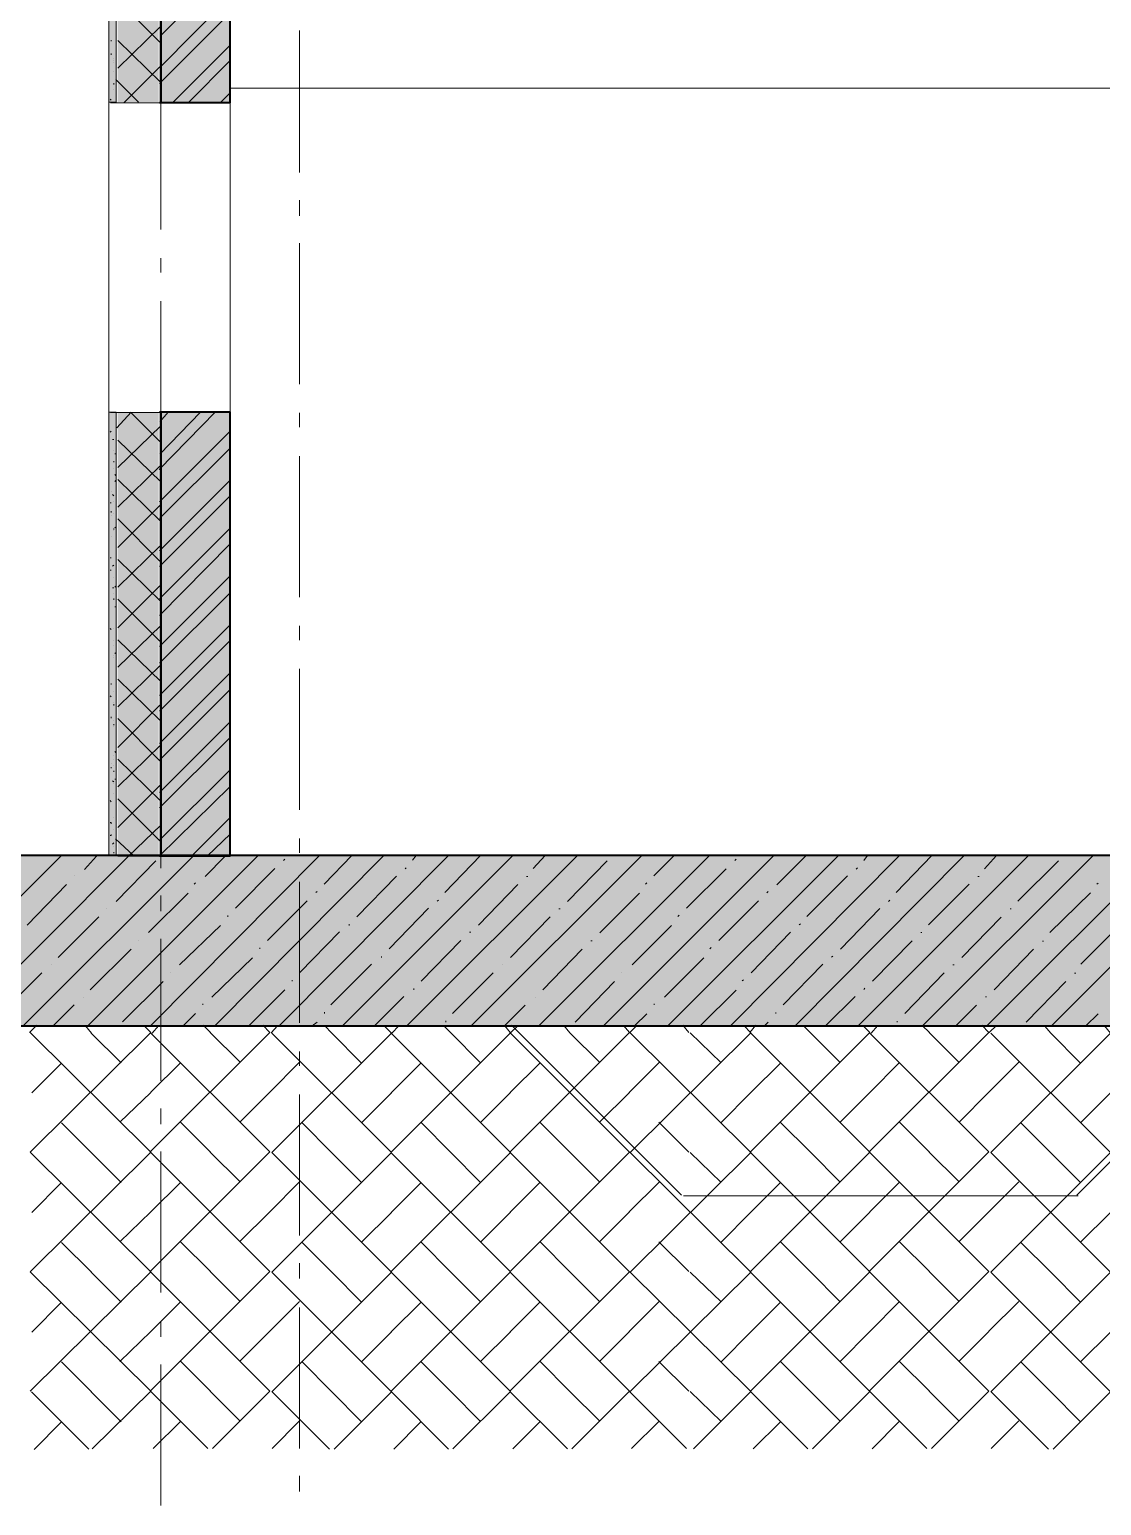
# Model space of a CAD drawing. Header units: millimetres. Extents: x -135211 to 49383, y -8033 to 228499.
# Drawn here: x -44554 to -40761, y 42856 to 48081 of the extents above; entities that cross this region are included whole.
import ezdxf

# ---------------------------------------------------------------- set-up
doc = ezdxf.new("R2010")
doc.units = ezdxf.units.MM
doc.layers.add('PDF _Геометрия', color=7, linetype='Continuous', true_color=0x1d1d1d)
doc.layers.add('PDF _Сплошная заливка', color=7, linetype='Continuous', true_color=0xffffff)

msp = doc.modelspace()

# ---------------------------------------------------------------- hatches: boundary and pattern name
at = {"layer": 'PDF _Сплошная заливка', "transparency": 33554559}
h = msp.add_hatch(color=256, dxfattribs=at)
h.paths.add_polyline_path([(-44249.7, 47824.1), (-44249.7, 48653.2), (-44273.3, 48653.2), (-44273.3, 47824.1)])
h.paths.add_polyline_path([(-44249.7, 46727.7), (-44273.3, 46727.7), (-44273.3, 45157.3), (-44249.7, 45157.3)])
h = msp.add_hatch(color=256, dxfattribs=at)
h.paths.add_polyline_path([(-44097.3, 47824.1), (-44097.3, 48651.5), (-44242.3, 48651.5), (-44242.3, 47824.1)])
h.paths.add_polyline_path([(-44097.3, 46727.7), (-44242.3, 46727.7), (-44242.3, 45157.3), (-44097.3, 45157.3)])
h = msp.add_hatch(color=256, dxfattribs=at)
h.paths.add_polyline_path([(-43847.5, 47824.1), (-43847.5, 48284.4), (-44094, 48284.4), (-44094, 47824.1)])
h.paths.add_polyline_path([(-43847.5, 46727.7), (-44094, 46727.7), (-44094, 45157.3), (-43847.5, 45157.3)])
h = msp.add_hatch(color=256, dxfattribs=at)
h.paths.add_polyline_path([(-99774.8, 44556.2), (-99774.8, 45156.6), (-104045.4, 45156.6), (-104045.4, 44556.2)])
h.paths.add_polyline_path([(646.3, 44556.2), (646.3, 45156.6), (-26352.2, 45156.6), (-26352.2, 44556.2)])
h.paths.add_polyline_path([(-26398.8, 44556.2), (-26398.8, 45156.6), (-50899.8, 45156.6), (-50899.8, 44556.2)])
h.paths.add_polyline_path([(-50950.6, 44556.2), (-50950.6, 45156.6), (-98974.8, 45156.6), (-98974.8, 44556.2)])

# ---------------------------------------------------------------- linework, layer by layer
at = {"layer": 'PDF _Геометрия', "color": 7, "lineweight": 9}
for points in [[(-44273.3, 47823.5), (-44247.7, 47823.5), (-44247.7, 48653.2), (-44273.3, 48653.2), (-44247.7, 48653.2), (-44247.7, 52856.7), (-44273.3, 52856.7), (-44247.7, 52856.7), (-44247.7, 57056), (-44273.3, 57056), (-44247.7, 57056), (-44247.7, 61174.9), (-44273.3, 61174.9)], [(-44274, 47823.8), (-44274, 48653.5), (-44274, 52856.9), (-44274, 48653.5), (-45171.5, 48653.5), (-44274, 48653.5), (-44274, 45156.9)], [(-43842, 45155.3), (-38342.7, 45155.3), (-38342.7, 48283.8), (-43842, 48283.8)], [(-43842, 47873.1), (-38342.7, 47873.1), (-38342.7, 48283.8)], [(-43598.4, 47574.5), (-43598.4, 48078.3)], [(-44089.7, 47974.1), (-44089.7, 48024.9)], [(-44089.7, 47373), (-44089.7, 47872.5)], [(-40246.7, 47874.1), (-40246.7, 46726.9), (-40246.7, 47874.1), (-43844.8, 47874.1)], [(-44242.3, 47821.7), (-44089.7, 47821.7), (-44267.4, 47821.7)], [(-44094, 46726.6), (-43844, 46726.6), (-43844, 47823), (-44094, 47823)], [(-43844, 47674.8), (-43844, 47823), (-43844, 46726.6)], [(-43598.4, 47422.2), (-43598.4, 47477.2)], [(-43598.4, 46825.3), (-43598.4, 47324.8)], [(-44089.7, 47220.6), (-44089.7, 47271.4)], [(-44089.7, 46619.4), (-44089.7, 47119)], [(-44274, 46727.4), (-44274, 45156.9), (-45171.5, 45156.9)], [(-44273.3, 45156.6), (-44247.7, 45156.6), (-44247.7, 46727.1), (-44273.3, 46727.1)], [(-44267.4, 46725.3), (-44089.7, 46725.3), (-44242.3, 46725.3)], [(-43598.4, 46672.9), (-43598.4, 46723.7)], [(-43598.4, 46071.8), (-43598.4, 46571.3)], [(-44089.7, 46467), (-44089.7, 46517.8)], [(-44089.7, 45865.9), (-44089.7, 46365.4)], [(-43598.4, 45919.4), (-43598.4, 45970.2)], [(-43598.4, 45318.3), (-43598.4, 45817.8)], [(-44089.7, 45713.5), (-44089.7, 45768.5)], [(-44089.7, 45112.3), (-44089.7, 45611.9)], [(-43598.4, 45165.9), (-43598.4, 45216.7)], [(251.1, 45156.7), (640.3, 45156.7), (640.3, 44555.6), (-97975.2, 44555.6)], [(-44242.3, 45154.7), (-44089.7, 45154.7)], [(-43598.4, 44564.9), (-43598.4, 45064.3)], [(-44089.7, 44959.9), (-44089.7, 45014.9)], [(-44089.7, 44358.8), (-44089.7, 44862.6)], [(-42848.2, 44556.1), (-42247.2, 43955)], [(-42845.6, 44555.3), (-40246.7, 44555.3), (-40847.8, 43954.1)], [(-43598.4, 44412.5), (-43598.4, 44463.3)], [(-43598.4, 43811.4), (-43598.4, 44310.9)], [(-44089.7, 44206.4), (-44089.7, 44261.4)], [(-44089.7, 43609.4), (-44089.7, 44109)], [(-40843.3, 43952.6), (-42240.1, 43952.6)], [(-43598.4, 43659), (-43598.4, 43714)], [(-43598.4, 43057.9), (-43598.4, 43557.4)], [(-44089.7, 43452.8), (-44089.7, 43507.9)], [(-44089.7, 42855.9), (-44089.7, 43355.5)], [(-43598.4, 42905.5), (-43598.4, 42960.5)]]:
    msp.add_lwpolyline(points, dxfattribs=at)
at = {"layer": 'PDF _Геометрия', "color": 7, "lineweight": 40}
for points in [[(-50895.1, 44554.3), (-26392.5, 44554.3), (-26392.5, 45155.4), (-26392.5, 48283.9), (-26392.5, 48525.2), (-26392.5, 52534.1), (-26392.5, 52775.4), (-44091.7, 52775.4)], [(-44089.7, 48524.5), (-44089.7, 48283.2), (-44089.7, 47821.7), (-44089.7, 48283.2)], [(-44096.1, 48285.1), (-26646.9, 48285.1), (-26646.9, 45156.8), (-50648.6, 45156.8)], [(-44094, 47823), (-43844, 47823), (-43844, 48284.4), (-44094, 48284.4)], [(-44094, 45156.1), (-43844, 45156.1), (-43844, 46726.6), (-44094, 46726.6)]]:
    msp.add_lwpolyline(points, dxfattribs=at)
at = {"layer": 'PDF _Геометрия', "lineweight": 9}
for points in [[(-44090.7, 48059), (-43870.4, 48283.4)], [(-44089.7, 48033.4), (-44242.3, 48185.8)], [(-44094, 47945.8), (-43844, 48199.8)], [(-44094, 47890.7), (-43844, 48140.5)], [(-44242.3, 47944.5), (-44089.7, 48092.7)], [(-44089.7, 47893.7), (-44242.3, 48041.9)], [(-44047.4, 47823), (-43844, 48026.2)], [(-43992.1, 47823), (-43844, 47971.2)], [(-44220.9, 47821.7), (-44089.7, 47953)], [(-44168.7, 47823.9), (-44249, 47904.4)], [(-43878, 47823), (-43844, 47856.9)], [(-44245.8, 46671.4), (-44195, 46726.5)], [(-44089.7, 46619.4), (-44195.8, 46725.3)], [(-44095.6, 46524), (-43896.7, 46727.2)], [(-44093.4, 46578.3), (-43949.3, 46726.4)], [(-44092.9, 46692.5), (-44063.4, 46726.4)], [(-44242.3, 46530.5), (-44089.7, 46678.7)], [(-44089.7, 46479.7), (-44242.3, 46627.9)], [(-44094, 46409.1), (-43844, 46658.9)], [(-44094, 46349.8), (-43844, 46599.6)], [(-44242.3, 46390.8), (-44089.7, 46539)], [(-44089.7, 46340), (-44242.3, 46488.2)], [(-44094, 46235.5), (-43844, 46485.3)], [(-44094, 46180.5), (-43844, 46430.3)], [(-44242.3, 46246.9), (-44089.7, 46399.3)], [(-44089.7, 46196.1), (-44242.3, 46348.5)], [(-44094, 46066.2), (-43844, 46316)], [(-44242.3, 46107.2), (-44089.7, 46255.4)], [(-44094, 46007), (-43844, 46260.9)], [(-44089.7, 46056.4), (-44242.3, 46204.6)], [(-44094, 45896.9), (-43844, 46146.7)], [(-44242.3, 45963.2), (-44089.7, 46115.7)], [(-44094, 45837.6), (-43844, 46087.4)], [(-44089.7, 45912.5), (-44242.3, 46064.8)], [(-44242.3, 45823.6), (-44089.7, 45971.7)], [(-44094, 45723.3), (-43844, 45973.1)], [(-44089.7, 45772.8), (-44242.3, 45920.9)], [(-44094, 45668.3), (-43844, 45918.1)], [(-44242.3, 45683.9), (-44089.7, 45832)], [(-44089.7, 45633), (-44242.3, 45781.2)], [(-44094, 45554), (-43844, 45803.7)], [(-44094, 45494.8), (-43844, 45744.5)], [(-44242.3, 45539.9), (-44089.7, 45692.3)], [(-44089.7, 45489.1), (-44242.3, 45641.5)], [(-44094, 45380.4), (-43844, 45630.2)], [(-44094, 45325.4), (-43844, 45575.2)], [(-44242.3, 45400.2), (-44089.7, 45548.4)], [(-44089.7, 45349.4), (-44242.3, 45497.6)], [(-44094, 45211.1), (-43844, 45460.9)], [(-44242.3, 45256.3), (-44089.7, 45408.7)], [(-44089.7, 45205.5), (-44242.3, 45357.8)], [(-44094, 45156.1), (-43844, 45401.6)], [(-44204, 45154.7), (-44089.7, 45264.7)], [(-43979.5, 45156.1), (-43844, 45291.5)], [(-44186.2, 45157.3), (-44249.6, 45216.5)], [(-43924.6, 45156.1), (-43844, 45232.3)], [(-45041.9, 44556.4), (-44440.7, 45157.4)], [(-44805, 44553.4), (-44203.8, 45154.6)], [(-44576.7, 44553.6), (-43975.7, 45154.8)], [(-44360.4, 45107.9), (-44317.8, 45154.5)], [(-44348.5, 44553.8), (-43747.5, 45154.9)], [(-44125.1, 44555.5), (-43528.2, 45156.6)], [(-43933.4, 45082.9), (-43861.6, 45154.8)], [(-43896.9, 44555.7), (-43300.1, 45156.8)], [(-43668.6, 44555.9), (-43071.9, 45157)], [(-43511.6, 45055.1), (-43414.1, 45156.7)], [(-43444.8, 44556), (-42843.8, 45157.1)], [(-43217, 44556.2), (-42615.7, 45157.3)], [(-43198.7, 45140), (-43186, 45156.9)], [(-43084.7, 45025.8), (-42957.9, 45157.1)], [(-42988.8, 44556.3), (-42387.6, 45157.4)], [(-42771.9, 45110.6), (-42729.7, 45157.2)], [(-42751.7, 44553.5), (-42150.7, 45154.6)], [(-42523.4, 44553.6), (-41922.5, 45154.8)], [(-42345.5, 45085.5), (-42273.5, 45157.5)], [(-42295.7, 44553.8), (-41694.4, 45155)], [(-42072.2, 44555.5), (-41475.1, 45156.6)], [(-41910, 45053.2), (-41808.5, 45154.8)], [(-41843.8, 44555.7), (-41246.9, 45156.8)], [(-41620, 44555.8), (-41018.8, 45156.9)], [(-41602, 45139.6), (-41589.1, 45156.6)], [(-41487.8, 45025.5), (-41361, 45156.7)], [(-41391.7, 44556), (-40790.7, 45157.1)], [(-41175.2, 45110.3), (-41132.9, 45156.9)], [(-41163.9, 44556.1), (-40562.6, 45157.2)], [(-40935.5, 44556.3), (-40334.4, 45157.4)], [(-44247.2, 44994), (-44107.3, 45137.9)], [(-43825.6, 44970.8), (-43686.1, 45110.6)], [(-43655.4, 45139.7), (-43651, 45144)], [(-43225.5, 45109.3), (-43221.1, 45113.5)], [(-42650.1, 44993.7), (-42510.4, 45137.7)], [(-42229, 44970.5), (-42089.2, 45110.2)], [(-42058.6, 45139.4), (-42054.1, 45143.6)], [(-41628.7, 45108.9), (-41624.2, 45113.2)], [(-41057.3, 44994.8), (-40913.5, 45138.7)], [(-44562.6, 44910.3), (-44423.1, 45054.2)], [(-44396.8, 45085), (-44396.8, 45085)], [(-43971.3, 45056), (-43966.9, 45060.2)], [(-43395.8, 44940.4), (-43256.2, 45084.3)], [(-42966, 44909.9), (-42826.3, 45053.8)], [(-42795.6, 45083.1), (-42791.2, 45083.1)], [(-42374.5, 45055.6), (-42370, 45059.9)], [(-41803.1, 44941.5), (-41659.3, 45085.4)], [(-41373.3, 44911.1), (-41229.4, 45055)], [(-41198.2, 45082.8), (-41194.3, 45082.8)], [(-40777.1, 45055.3), (-40773.1, 45059.5)], [(-44132.8, 44884), (-43993.2, 45023.7)], [(-43711.7, 44856.6), (-43572.1, 44996.3)], [(-43541.4, 45025.5), (-43537, 45029.8)], [(-43111.5, 44995), (-43107, 44999.3)], [(-42536.2, 44883.7), (-42396.3, 45023.4)], [(-42115.1, 44856.3), (-41975.2, 44996)], [(-41944.6, 45025.2), (-41940.1, 45029.4)], [(-41514.7, 44994.7), (-41510.2, 44999)], [(-40943.5, 44884.8), (-40799.5, 45024.6)], [(-44453.1, 44796), (-44309.1, 44939.9)], [(-44282.8, 44970.8), (-44282.8, 44970.8)], [(-43852.8, 44940.3), (-43852.8, 44944.5)], [(-43281.9, 44826.2), (-43142.1, 44970.1)], [(-42852.1, 44795.7), (-42712.2, 44939.6)], [(-42681.5, 44968.8), (-42677.1, 44968.8)], [(-42260.4, 44941.4), (-42255.9, 44945.6)], [(-41684.7, 44825.8), (-41545.3, 44969.8)], [(-41254.9, 44795.4), (-41115.3, 44939.3)], [(-41084.2, 44968.6), (-41080.2, 44968.6)], [(-44023.3, 44769.8), (-43879.1, 44909.5)], [(-43597.8, 44742.4), (-43458, 44886.3)], [(-43422.9, 44909.8), (-43422.9, 44914.1)], [(-42421.7, 44769.5), (-42282.3, 44909.2)], [(-42000.7, 44742.1), (-41861.1, 44886)], [(-41830.5, 44911), (-41826, 44915.2)], [(-40833.8, 44772.2), (-40694.2, 44911.8)], [(-44168.7, 44856.5), (-44168.7, 44856.5)], [(-43168, 44711.9), (-43028.1, 44855.9)], [(-42997.4, 44885.1), (-42993, 44885.1)], [(-42567.5, 44854.7), (-42563, 44854.7)], [(-41570.8, 44711.6), (-41431.2, 44855.5)], [(-41400.6, 44884.8), (-41396.1, 44884.8)], [(-40970.1, 44854.3), (-40966.2, 44854.3)], [(-44339.2, 44681.8), (-44195, 44825.7)], [(-43908.8, 44655.6), (-43765.1, 44795.3)], [(-43738.8, 44826.1), (-43738.8, 44830.3)], [(-43308.8, 44795.6), (-43308.8, 44799.8)], [(-42737.7, 44681.5), (-42598.1, 44825.4)], [(-42307.8, 44655.3), (-42168.2, 44795)], [(-42146.4, 44827.2), (-42141.9, 44831.4)], [(-41716.4, 44796.8), (-41712, 44801)], [(-41141, 44681.2), (-41001.3, 44825.1)], [(-44654.5, 44598.1), (-44510.9, 44742)], [(-44475.8, 44769.7), (-44475.8, 44769.7)], [(-44054.6, 44742.3), (-44054.6, 44742.3)], [(-43487.8, 44628.2), (-43343.9, 44772.1)], [(-43058, 44597.7), (-42914, 44741.6)], [(-42878.9, 44769.4), (-42878.9, 44769.4)], [(-42457.8, 44742), (-42457.8, 44742)], [(-41886.8, 44627.8), (-41747.1, 44771.8)], [(-41456.9, 44597.4), (-41317.1, 44741.3)], [(-41286.5, 44770.5), (-41282, 44770.5)], [(-40856.1, 44740.1), (-40852.1, 44740.1)], [(-44224.8, 44567.6), (-44080.9, 44711.5)], [(-43777.9, 44554), (-43651, 44681.1)], [(-43624.7, 44711.9), (-43624.7, 44716.1)], [(-43194.8, 44681.4), (-43194.8, 44685.6)], [(-42623.8, 44567.3), (-42484.1, 44711.2)], [(-42181.1, 44553.8), (-42054.1, 44680.8)], [(-42032.3, 44713), (-42027.8, 44717.2)], [(-41602.4, 44682.5), (-41597.9, 44686.8)], [(-41027.1, 44566.9), (-40887.2, 44710.9)], [(-44468.7, 44555.8), (-44396.8, 44627.8)], [(-44361.7, 44655.5), (-44361.7, 44655.5)], [(-43940.6, 44628.1), (-43940.6, 44632.4)], [(-43331.4, 44556.3), (-43229.9, 44657.9)], [(-42872, 44555.5), (-42799.9, 44627.4)], [(-42764.8, 44655.2), (-42764.8, 44655.2)], [(-42343.7, 44627.8), (-42343.7, 44632)], [(-41734.7, 44555.9), (-41633, 44657.6)], [(-41274.7, 44555.1), (-41203.1, 44627.1)], [(-41171.9, 44656.3), (-41168, 44656.3)], [(-44009, 44555), (-43966.9, 44597.3)], [(-43510.6, 44597.7), (-43510.6, 44601.9)], [(-42412.4, 44554.6), (-42370, 44597)], [(-41913.8, 44597.3), (-41913.8, 44601.6)], [(-40815.7, 44554.3), (-40773.1, 44596.7)], [(-43554, 44554.1), (-43537, 44566.8)], [(-43080.7, 44567.2), (-43080.7, 44571.4)], [(-41953, 44553.9), (-41940.1, 44566.5)], [(-41483.8, 44566.9), (-41483.8, 44571.1)]]:
    msp.add_lwpolyline(points, dxfattribs=at)
at = {"layer": 'PDF _Геометрия', "color": 7, "lineweight": 9}
msp.add_lwpolyline([(-43844, 47873.8), (-43844, 48284.4), (-43844, 45156.1)], close=True, dxfattribs=at)
at = {"layer": 'PDF _Геометрия', "color": 252, "lineweight": 9, "true_color": 0x959595}
for points in [[(-44265.2, 48043.8), (-44265.2, 48039.5)], [(-44265.2, 47995.9), (-44265.2, 47991.7)], [(-44256.4, 47978.9), (-44256.4, 47978.9)], [(-44256.4, 47971.7), (-44256.4, 47971.7)], [(-44256.4, 47966.2), (-44256.4, 47966.2)], [(-44256.4, 47933.6), (-44256.4, 47933.6)], [(-44256.4, 47887.1), (-44256.4, 47891.3)], [(-44256.4, 47870.2), (-44256.4, 47870.2)], [(-44265.2, 47830.8), (-44269.6, 47835)], [(-44265.2, 47830.8), (-44265.2, 47830.8)], [(-44247.7, 46697.5), (-44247.7, 46697.5)], [(-44274, 46659.7), (-44274, 46659.7)], [(-44265.2, 46659.6), (-44269.6, 46655.3)], [(-44256.4, 46629.8), (-44260.8, 46629.8)], [(-44256.4, 46629.8), (-44256.4, 46629.8)], [(-44256.4, 46591.7), (-44256.4, 46591.7)], [(-44247.7, 46578.9), (-44252, 46578.9)], [(-44247.7, 46602.9), (-44247.7, 46598.7)], [(-44256.4, 46549.4), (-44256.4, 46553.6)], [(-44256.4, 46528.2), (-44256.4, 46528.2)], [(-44247.7, 46501.3), (-44252, 46505.5)], [(-44247.7, 46528.1), (-44247.7, 46528.1)], [(-44247.7, 46485.8), (-44252, 46481.6)], [(-44247.7, 46459), (-44247.7, 46459)], [(-44274, 46405.7), (-44274, 46401.4)], [(-44265.2, 46405.6), (-44269.6, 46405.6)], [(-44265.2, 46446.5), (-44265.2, 46446.5)], [(-44256.4, 46430.8), (-44260.8, 46435.1)], [(-44256.4, 46409.7), (-44256.4, 46409.7)], [(-44265.2, 46375.9), (-44265.2, 46371.7)], [(-44265.2, 46359), (-44265.2, 46359)], [(-44256.4, 46367.4), (-44256.4, 46367.4)], [(-44256.4, 46310.9), (-44256.4, 46315.2)], [(-44256.4, 46308.1), (-44256.4, 46308.1)], [(-44247.7, 46320.7), (-44252, 46316.5)], [(-44265.2, 46285.6), (-44265.2, 46285.6)], [(-44247.7, 46248.7), (-44247.7, 46253)], [(-44265.2, 46210.9), (-44269.6, 46210.9)], [(-44265.2, 46167.1), (-44269.6, 46167.1)], [(-44256.4, 46185.3), (-44260.8, 46181.1)], [(-44256.4, 46185.3), (-44256.4, 46185.3)], [(-44256.4, 46143), (-44256.4, 46143)], [(-44256.4, 46104.9), (-44260.8, 46104.9)], [(-44247.7, 46111.9), (-44252, 46107.6)], [(-44256.4, 46083.8), (-44256.4, 46083.8)], [(-44256.4, 46066.8), (-44256.4, 46062.6)], [(-44247.7, 46037.1), (-44252, 46037.1)], [(-44247.7, 46010.2), (-44247.7, 46014.5)], [(-44274, 45956.9), (-44274, 45956.9)], [(-44265.2, 45956.9), (-44269.6, 45961.1)], [(-44256.4, 45961), (-44256.4, 45961)], [(-44256.4, 45918.6), (-44256.4, 45918.6)], [(-44256.4, 45901.7), (-44256.4, 45901.7)], [(-44256.4, 45866.4), (-44256.4, 45866.4)], [(-44256.4, 45859.4), (-44256.4, 45859.4)], [(-44247.7, 45876.2), (-44252, 45872)], [(-44274, 45796.1), (-44274, 45791.9)], [(-44265.2, 45718.4), (-44269.6, 45722.6)], [(-44265.2, 45766.4), (-44265.2, 45762.1)], [(-44256.4, 45736.6), (-44256.4, 45736.6)], [(-44256.4, 45698.6), (-44256.4, 45698.6)], [(-44256.4, 45692.9), (-44256.4, 45688.6)], [(-44265.2, 45647.9), (-44265.2, 45643.6)], [(-44256.4, 45635), (-44256.4, 45635)], [(-44256.4, 45622.3), (-44256.4, 45618.1)], [(-44247.7, 45639.2), (-44247.7, 45643.4)], [(-44256.4, 45613.9), (-44256.4, 45613.9)], [(-44247.7, 45565.7), (-44247.7, 45570)], [(-44247.7, 45520.6), (-44252, 45524.8)], [(-44265.2, 45482.7), (-44265.2, 45482.7)], [(-44265.2, 45465.8), (-44265.2, 45470)], [(-44256.4, 45512.2), (-44256.4, 45512.2)], [(-44256.4, 45495.3), (-44256.4, 45495.3)], [(-44256.4, 45474.2), (-44256.4, 45474.2)], [(-44256.4, 45417.7), (-44260.8, 45421.9)], [(-44256.4, 45457.2), (-44256.4, 45453)], [(-44256.4, 45410.7), (-44256.4, 45410.7)], [(-44247.7, 45427.5), (-44252, 45427.5)], [(-44256.4, 45375.3), (-44256.4, 45375.3)], [(-44274, 45347.4), (-44274, 45347.4)], [(-44265.2, 45347.3), (-44269.6, 45351.5)], [(-44247.7, 45313.2), (-44247.7, 45313.2)], [(-44247.7, 45309), (-44247.7, 45309)], [(-44265.2, 45269.6), (-44265.2, 45273.9), (-44269.6, 45273.9)], [(-44256.4, 45292.2), (-44256.4, 45292.2)], [(-44269.6, 45227.3), (-44265.2, 45227.3), (-44265.2, 45231.5)], [(-44256.4, 45201.8), (-44260.8, 45197.5)], [(-44256.4, 45249.8), (-44256.4, 45249.8)], [(-44256.4, 45190.5), (-44256.4, 45190.5)], [(-44256.4, 45165.2), (-44256.4, 45169.4)]]:
    msp.add_lwpolyline(points, dxfattribs=at)
at = {"layer": 'PDF _Геометрия', "color": 7, "lineweight": 40}
msp.add_lwpolyline([(-44089.7, 45154.7), (-44089.7, 46725.3)], close=True, dxfattribs=at)
at = {"layer": 'PDF _Геометрия', "color": 28, "lineweight": 9, "true_color": 0x0e0e0e}
for points in [[(-44554, 44530.6), (-44528.4, 44556)], [(-44552.2, 43260.1), (-44124.8, 43683.4), (-44552.2, 44106.7), (-44124.8, 44530), (-44150, 44555.5)], [(-44332.5, 43056.9), (-44124.8, 43260.1), (-44552.2, 43683.4), (-44124.8, 44106.7), (-44552.2, 44530)], [(-44335.4, 44528.2), (-44356.7, 44553.5)], [(-44230.1, 44422.5), (-44336, 44528.3)], [(-44127, 43260.9), (-43703.7, 43684.2), (-44127, 44107.5), (-43703.7, 44530.8), (-43728.9, 44556.2)], [(-43906.8, 43057.7), (-43703.7, 43260.9), (-44127, 43684.2), (-43703.7, 44107.5), (-44127, 44530.8)], [(-44124.8, 44530), (-44124.8, 44530)], [(-44124.8, 44530), (-44124.8, 44530)], [(-44119.8, 44528.2), (-44098.5, 44553.6)], [(-43914.2, 44530.5), (-43939.4, 44555.8)], [(-43809, 44424.8), (-43914.8, 44530.6)], [(-43703.7, 44530.8), (-43703.7, 44530.8)], [(-43703.7, 44530.8), (-43703.7, 44530.8)], [(-43698.8, 44529), (-43677.3, 44554.4)], [(-43696.9, 43258.5), (-43273.7, 43681.8), (-43696.9, 44105.1), (-43273.7, 44528.5), (-43299.1, 44553.9)], [(-43476.8, 43055.3), (-43273.7, 43258.5), (-43696.9, 43681.8), (-43273.7, 44105.1), (-43696.9, 44528.5)], [(-43484.3, 44528.1), (-43509.6, 44553.5)], [(-43379, 44422.4), (-43484.8, 44528.3)], [(-43276.1, 43259.3), (-42852.6, 43682.6), (-43276.1, 44105.9), (-42852.6, 44529.3), (-42873.6, 44554.7)], [(-43056, 43056.1), (-42852.6, 43259.3), (-43276.1, 43682.6), (-42852.6, 44105.9), (-43276.1, 44529.3)], [(-43273.7, 44528.5), (-43273.7, 44528.5)], [(-43273.7, 44528.5), (-43273.7, 44528.5)], [(-43272.8, 44528.2), (-43247.4, 44553.6)], [(-43063.2, 44528.9), (-43088.6, 44554.2)], [(-42957.9, 44423.2), (-43063.6, 44529.1)], [(-42854.7, 43260.1), (-42431.4, 43683.4), (-42854.7, 44106.7), (-42431.4, 44530), (-42452.6, 44555.4)], [(-42634.7, 43056.9), (-42431.4, 43260.1), (-42854.7, 43683.4), (-42431.4, 44106.7), (-42854.7, 44530)], [(-42852.6, 44529.3), (-42852.6, 44529.3)], [(-42852.6, 44529.3), (-42852.6, 44529.3)], [(-42851.8, 44529), (-42826.3, 44554.3)], [(-42642, 44529.6), (-42663.1, 44555)], [(-42536.7, 44424), (-42642.4, 44529.8)], [(-42431.4, 44530), (-42431.4, 44530)], [(-42431.4, 44530), (-42431.4, 44530)], [(-42430.7, 44529.7), (-42405.1, 44555.1)], [(-42429, 43259.2), (-42001.5, 43682.5), (-42429, 44105.8), (-42001.5, 44529.2), (-42026.7, 44554.6)], [(-42204.6, 43056), (-42001.5, 43259.2), (-42429, 43682.5), (-42001.5, 44105.8), (-42429, 44529.2)], [(-42220.9, 44530.4), (-42242.1, 44555.8)], [(-42106.8, 44423.2), (-42216.9, 44529)], [(-42005.2, 44530.4), (-41984, 44555.9)], [(-42003.6, 43260), (-41580.3, 43683.3), (-42003.6, 44106.6), (-41580.3, 44529.9), (-41605.6, 44555.3)], [(-41783.3, 43056.8), (-41580.3, 43260), (-42003.6, 43683.3), (-41580.3, 44106.6), (-42003.6, 44529.9)], [(-42001.5, 44529.2), (-42001.5, 44529.2)], [(-42001.5, 44529.2), (-42001.5, 44529.2)], [(-41790.9, 44529.6), (-41816.2, 44555)], [(-41685.6, 44423.9), (-41791.2, 44529.8)], [(-41582.7, 43260.8), (-41159.2, 43684.1), (-41582.7, 44107.4), (-41159.2, 44530.7), (-41184.6, 44556)], [(-41362.5, 43057.6), (-41159.2, 43260.8), (-41582.7, 43684.1), (-41159.2, 44107.4), (-41582.7, 44530.7)], [(-41580.3, 44529.9), (-41580.3, 44529.9)], [(-41580.3, 44529.9), (-41580.3, 44529.9)], [(-41575.4, 44528.2), (-41554, 44553.6)], [(-41369.8, 44530.3), (-41395.1, 44555.7)], [(-41264.5, 44424.7), (-41370.5, 44530.5)], [(-41159.2, 44530.7), (-41159.2, 44530.7)], [(-41159.2, 44530.7), (-41159.2, 44530.7)], [(-41158.3, 44530.4), (-41132.9, 44555.7)], [(-41152.5, 43258.4), (-40729.3, 43681.7), (-41152.5, 44105.1), (-40729.3, 44528.4), (-40750.3, 44553.8)], [(-40932.4, 43055.2), (-40729.3, 43258.4), (-41152.5, 43681.7), (-40729.3, 44105.1), (-41152.5, 44528.4)], [(-40939.8, 44528.1), (-40960.8, 44553.4)], [(-40834.6, 44422.4), (-40940.5, 44528.2)], [(-44546.3, 44316.3), (-44440.7, 44422.2)], [(-44125.1, 44318.6), (-44019.5, 44424.4)], [(-43703.9, 44319.4), (-43598.4, 44425.2)], [(-43274.5, 44317), (-43168.4, 44422.8)], [(-42853.3, 44317.8), (-42747.3, 44423.6)], [(-42432.1, 44318.5), (-42326.1, 44424.3)], [(-42002.1, 44317.7), (-41896.2, 44423.5)], [(-41580.9, 44318.4), (-41475.1, 44424.3)], [(-41159.6, 44319.2), (-41053.9, 44425)], [(-44234.7, 44212.6), (-44124.8, 44318.4)], [(-43809.6, 44213.3), (-43703.7, 44319.2)], [(-43379.7, 44211), (-43273.7, 44316.8)], [(-42958.5, 44211.8), (-42852.6, 44317.6)], [(-42537.2, 44212.5), (-42431.4, 44318.4)], [(-42107.3, 44211.7), (-42001.5, 44317.5)], [(-41686, 44212.4), (-41580.3, 44318.3)], [(-41264.8, 44213.2), (-41159.2, 44319)], [(-40835.4, 44210.9), (-40729.3, 44316.8)], [(-44335.4, 44104.8), (-44441.2, 44210.6)], [(-43914.2, 44107.1), (-44020, 44212.9)], [(-43484.3, 44104.7), (-43590, 44210.6)], [(-43063.2, 44105.5), (-43168.8, 44211.4)], [(-42642, 44106.3), (-42747.6, 44212.1)], [(-42220.9, 44107.1), (-42326.9, 44212.9)], [(-41790.9, 44106.3), (-41896.9, 44212.1)], [(-41369.8, 44107), (-41475.7, 44212.8)], [(-40939.8, 44104.7), (-41045.7, 44210.5)], [(-44230.1, 43999.2), (-44336, 44105)], [(-44124.8, 44106.7), (-44124.8, 44106.7)], [(-44124.8, 44106.7), (-44124.8, 44106.7)], [(-43809, 44001.5), (-43914.8, 44107.3)], [(-43703.7, 44107.5), (-43703.7, 44107.5)], [(-43703.7, 44107.5), (-43703.7, 44107.5)], [(-43379, 43999.1), (-43484.8, 44104.9)], [(-43273.7, 44105.1), (-43273.7, 44105.1)], [(-43273.7, 44105.1), (-43273.7, 44105.1)], [(-42957.9, 43999.9), (-43063.6, 44105.7)], [(-42852.6, 44105.9), (-42852.6, 44105.9)], [(-42852.6, 44105.9), (-42852.6, 44105.9)], [(-42536.7, 44000.7), (-42642.4, 44106.5)], [(-42431.4, 44106.7), (-42431.4, 44106.7)], [(-42431.4, 44106.7), (-42431.4, 44106.7)], [(-42106.8, 43999.9), (-42216.9, 44105.7)], [(-42001.5, 44105.8), (-42001.5, 44105.8)], [(-42001.5, 44105.8), (-42001.5, 44105.8)], [(-41685.6, 44000.6), (-41791.2, 44106.4)], [(-41580.3, 44106.6), (-41580.3, 44106.6)], [(-41580.3, 44106.6), (-41580.3, 44106.6)], [(-41264.5, 44001.3), (-41370.5, 44107.1)], [(-41159.2, 44107.4), (-41159.2, 44107.4)], [(-41159.2, 44107.4), (-41159.2, 44107.4)], [(-40834.6, 43999.1), (-40940.5, 44104.9)], [(-44546.3, 43892.9), (-44440.7, 43998.8)], [(-44125.1, 43895.3), (-44019.5, 44001.1)], [(-43703.9, 43896.1), (-43598.4, 44001.9)], [(-43274.5, 43893.7), (-43168.4, 43999.5)], [(-42853.3, 43894.4), (-42747.3, 44000.3)], [(-42432.1, 43895.2), (-42326.1, 44001.1)], [(-42002.1, 43894.4), (-41896.2, 44000.2)], [(-41580.9, 43895.2), (-41475.1, 44001)], [(-41159.6, 43895.9), (-41053.9, 44001.7)], [(-44234.7, 43789.2), (-44124.8, 43895.1)], [(-43809.6, 43790), (-43703.7, 43895.9)], [(-43379.7, 43787.6), (-43273.7, 43893.5)], [(-42958.5, 43788.4), (-42852.6, 43894.2)], [(-42537.2, 43789.2), (-42431.4, 43895)], [(-42107.3, 43788.3), (-42001.5, 43894.2)], [(-41686, 43789.1), (-41580.3, 43894.9)], [(-41264.8, 43789.9), (-41159.2, 43895.7)], [(-40835.4, 43787.6), (-40729.3, 43893.4)], [(-43914.2, 43683.8), (-44020, 43789.6)], [(-42642, 43683), (-42747.6, 43788.8)], [(-42220.9, 43683.8), (-42326.9, 43789.6)], [(-41790.9, 43682.9), (-41896.9, 43788.8)], [(-41369.8, 43683.7), (-41475.7, 43789.5)], [(-44335.4, 43681.5), (-44441.2, 43787.3)], [(-43484.3, 43681.4), (-43590, 43787.2)], [(-43063.2, 43682.2), (-43168.8, 43788)], [(-40939.8, 43681.4), (-41045.7, 43787.2)], [(-43809, 43578.2), (-43914.8, 43684)], [(-43703.7, 43684.2), (-43703.7, 43684.2)], [(-43703.7, 43684.2), (-43703.7, 43684.2)], [(-41264.5, 43578.1), (-41370.5, 43683.9)], [(-41159.2, 43684.1), (-41159.2, 43684.1)], [(-41159.2, 43684.1), (-41159.2, 43684.1)], [(-44230.1, 43575.8), (-44336, 43681.7)], [(-44124.8, 43683.4), (-44124.8, 43683.4)], [(-44124.8, 43683.4), (-44124.8, 43683.4)], [(-43379, 43575.8), (-43484.8, 43681.6)], [(-43273.7, 43681.8), (-43273.7, 43681.8)], [(-43273.7, 43681.8), (-43273.7, 43681.8)], [(-42957.9, 43576.6), (-43063.6, 43682.4)], [(-42852.6, 43682.6), (-42852.6, 43682.6)], [(-42852.6, 43682.6), (-42852.6, 43682.6)], [(-42536.7, 43577.4), (-42642.4, 43683.2)], [(-42431.4, 43683.4), (-42431.4, 43683.4)], [(-42431.4, 43683.4), (-42431.4, 43683.4)], [(-42106.8, 43576.5), (-42216.9, 43682.3)], [(-42001.5, 43682.5), (-42001.5, 43682.5)], [(-42001.5, 43682.5), (-42001.5, 43682.5)], [(-41685.6, 43577.3), (-41791.2, 43683.1)], [(-41580.3, 43683.3), (-41580.3, 43683.3)], [(-41580.3, 43683.3), (-41580.3, 43683.3)], [(-40834.6, 43575.7), (-40940.5, 43681.5)], [(-44546.3, 43469.6), (-44440.7, 43575.4)], [(-44125.1, 43471.9), (-44019.5, 43577.8)], [(-43703.9, 43472.7), (-43598.4, 43578.6)], [(-43274.5, 43470.4), (-43168.4, 43576.2)], [(-42853.3, 43471.1), (-42747.3, 43576.9)], [(-42432.1, 43471.9), (-42326.1, 43577.8)], [(-42002.1, 43471), (-41896.2, 43576.9)], [(-41580.9, 43471.8), (-41475.1, 43577.6)], [(-41159.6, 43472.6), (-41053.9, 43578.4)], [(-44234.7, 43365.9), (-44124.8, 43471.8)], [(-43809.6, 43366.7), (-43703.7, 43472.5)], [(-43379.7, 43364.3), (-43273.7, 43470.1)], [(-42958.5, 43365.1), (-42852.6, 43470.9)], [(-42537.2, 43365.9), (-42431.4, 43471.7)], [(-42107.3, 43365), (-42001.5, 43470.8)], [(-41686, 43365.8), (-41580.3, 43471.6)], [(-41264.8, 43366.6), (-41159.2, 43472.4)], [(-40835.4, 43364.2), (-40729.3, 43470)], [(-44335.4, 43258.1), (-44441.2, 43364)], [(-43914.2, 43260.5), (-44020, 43366.3)], [(-43484.3, 43258), (-43590, 43363.9)], [(-43063.2, 43258.9), (-43168.8, 43364.7)], [(-42642, 43259.7), (-42747.6, 43365.5)], [(-42220.9, 43260.5), (-42326.9, 43366.2)], [(-41790.9, 43259.6), (-41896.9, 43365.4)], [(-41369.8, 43260.3), (-41475.7, 43366.2)], [(-40939.8, 43258), (-41045.7, 43363.9)], [(-44344.2, 43055), (-44547.5, 43258.3)], [(-44230.1, 43152.5), (-44336, 43258.4)], [(-43923, 43057.4), (-44126.2, 43260.6)], [(-44124.8, 43260.1), (-44124.8, 43260.1)], [(-44124.8, 43260.1), (-44124.8, 43260.1)], [(-43809, 43154.9), (-43914.8, 43260.7)], [(-43703.7, 43260.9), (-43703.7, 43260.9)], [(-43703.7, 43260.9), (-43703.7, 43260.9)], [(-43493.1, 43055), (-43696.2, 43258.2)], [(-43379, 43152.4), (-43484.8, 43258.3)], [(-43071.9, 43055.8), (-43274.9, 43259)], [(-43273.7, 43258.5), (-43273.7, 43258.5)], [(-43273.7, 43258.5), (-43273.7, 43258.5)], [(-42957.9, 43153.2), (-43063.6, 43259)], [(-42650.8, 43056.6), (-42854.1, 43259.8)], [(-42852.6, 43259.3), (-42852.6, 43259.3)], [(-42852.6, 43259.3), (-42852.6, 43259.3)], [(-42536.7, 43154), (-42642.4, 43259.9)], [(-42229.6, 43057.3), (-42432.8, 43260.6)], [(-42431.4, 43260.1), (-42431.4, 43260.1)], [(-42431.4, 43260.1), (-42431.4, 43260.1)], [(-42106.8, 43153.2), (-42216.9, 43259)], [(-41799.7, 43056.5), (-42002.7, 43259.7)], [(-42001.5, 43259.2), (-42001.5, 43259.2)], [(-42001.5, 43259.2), (-42001.5, 43259.2)], [(-41685.6, 43153.9), (-41791.2, 43259.8)], [(-41378.5, 43057.3), (-41581.9, 43260.5)], [(-41580.3, 43260), (-41580.3, 43260)], [(-41580.3, 43260), (-41580.3, 43260)], [(-41264.5, 43154.7), (-41370.5, 43260.5)], [(-41159.2, 43260.8), (-41159.2, 43260.8)], [(-41159.2, 43260.8), (-41159.2, 43260.8)], [(-40948.6, 43054.9), (-41151.8, 43258.1)], [(-40834.6, 43152.4), (-40940.5, 43258.2)], [(-44538.2, 43054.7), (-44440.7, 43152.1)], [(-44116.9, 43057.1), (-44019.5, 43154.5)], [(-43695.7, 43057.9), (-43598.4, 43155.3)], [(-43265.7, 43055.5), (-43168.4, 43152.8)], [(-42844.4, 43056.3), (-42747.3, 43153.7)], [(-42423.7, 43057.1), (-42326.1, 43154.4)], [(-41993.7, 43056.2), (-41896.2, 43153.6)], [(-41572.4, 43057), (-41475.1, 43154.3)], [(-41151.1, 43057.8), (-41053.9, 43155.1)]]:
    msp.add_lwpolyline(points, dxfattribs=at)

doc.saveas('drawing.dxf')
